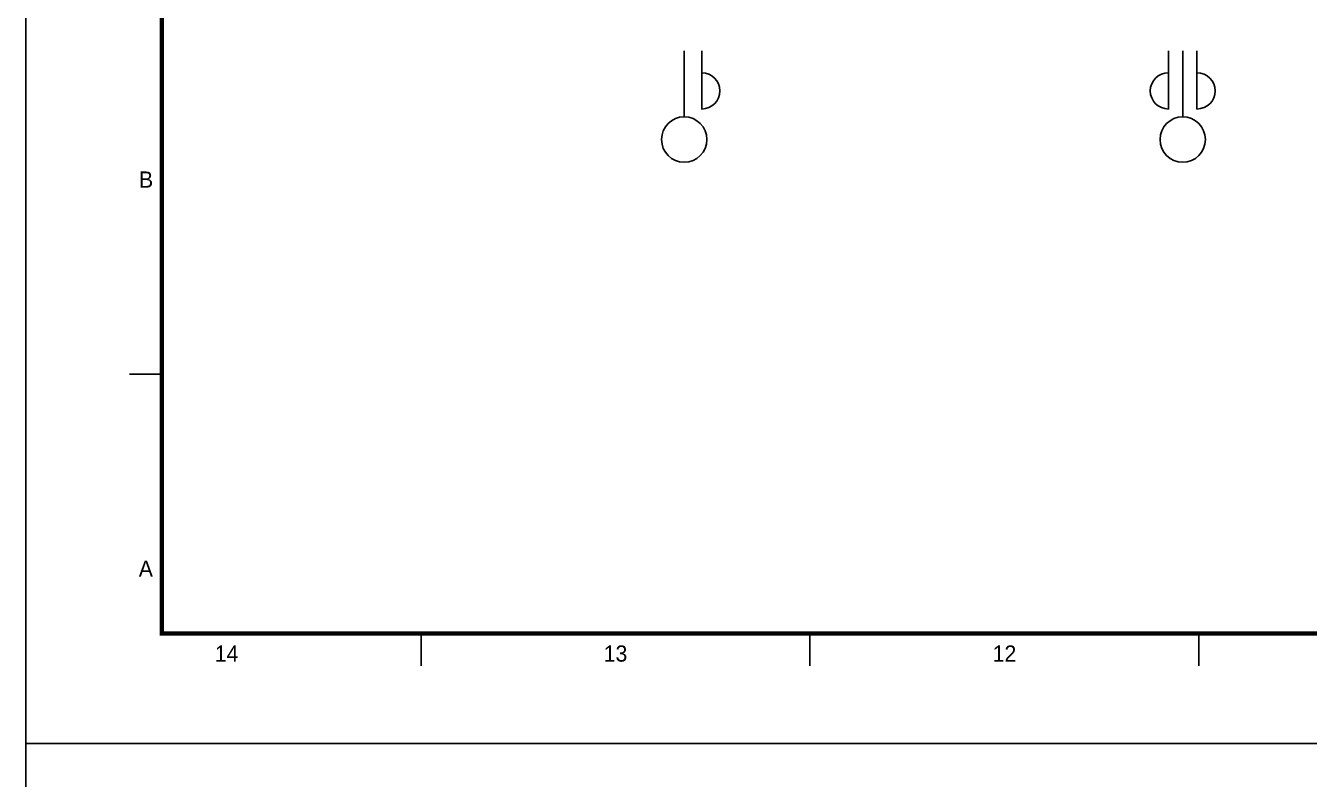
# Model space of a CAD drawing. Header units: millimetres. Extents: x -24416 to 92204, y -190080 to 23760.
# Drawn here: x 50154 to 60056, y -160655 to -154843 of the extents above; entities that cross this region are included whole.
import ezdxf
from ezdxf.enums import TextEntityAlignment as Align

# ---------------------------------------------------------------- set-up
doc = ezdxf.new("R2010")
doc.units = ezdxf.units.MM
doc.header["$LTSCALE"] = 50
doc.linetypes.add('AUDIT_D_220706163347-0', pattern=[0])
for name, color, linetype in [('A-치수', 7, 'AUDIT_D_220706163347-0'), ('AA-BORD-FORM', 7, 'Continuous'), ('AA-BORD-TEXT', 3, 'Continuous'), ('DIM', 7, 'AUDIT_D_220706163347-0')]:
    doc.layers.add(name, color=color, linetype=linetype)
doc.styles.add('HAUD01', font='Dotum.ttf')

# ---------------------------------------------------------------- blocks, each defined once
blk = doc.blocks.new('중심')
at = {"layer": 'DIM'}
blk.add_line((-350, 0), (0, 0), dxfattribs=at)
blk.add_circle((-470, 0), 120, dxfattribs=at)
blk = doc.blocks.new('DIM-1108')
at = {"layer": 'DIM'}
for points in [[(5214.9, -178965.8, -1), (5214.9, -179245.8), (5214.9, -178795.8)], [(8814.9, -178965.8, 1), (8814.9, -179245.8), (8814.9, -178795.8)], [(9034.9, -178965.8, -1), (9034.9, -179245.8), (9034.9, -178795.8)]]:
    blk.add_lwpolyline(points, format="xyb", dxfattribs=at)
at = {"layer": 'A-치수'}
for p, xscale, yscale, zscale, rotation in [((5079.9, -178795.8), -1.458333333333333, 1.458333333333333, 1.458333333333333, 270), ((8924.9, -178795.8), 1.458333333333342, 1.458333333333342, 1.458333333333342, 90)]:
    blk.add_blockref('중심', p, dxfattribs=dict(at, xscale=xscale, yscale=yscale, zscale=zscale, rotation=rotation))
blk = doc.blocks.new('XR-FORM 청주월명')
at = {"layer": 'AA-BORD-FORM', "color": 2}
for p, q in [((21, 57), (16, 57)), ((61, 17), (61, 12)), ((121, 17), (121, 12)), ((181, 17), (181, 12))]:
    blk.add_line(p, q, dxfattribs=at)
at = {"layer": 'AA-BORD-FORM', "color": 1}
blk.add_lwpolyline([(0, 0), (841, 0), (841, 594), (0, 594)], close=True, dxfattribs=at)
at = {"layer": 'AA-BORD-FORM', "color": 2, "const_width": 0.682}
blk.add_lwpolyline([(21, 17), (21, 577), (821, 577), (821, 17)], close=True, dxfattribs=at)
at = {"layer": 'AA-BORD-TEXT', "color": 7, "style": 'HAUD01'}
for s, p in [('B', (18.58, 87)), ('A', (18.54, 27)), ('14', (31, 13.9)), ('13', (91, 13.9)), ('12', (151, 13.9))]:
    blk.add_text(s, height=2.5, dxfattribs=at).set_placement(p, align=Align.MIDDLE_CENTER)

msp = doc.modelspace()

# ---------------------------------------------------------------- block references
msp.add_blockref('DIM-1108', (50153.9, 23760))
at = {"xscale": 50, "yscale": 50, "zscale": 50}
for p in [(50153.9, -160380), (50153.9, -190080)]:
    msp.add_blockref('XR-FORM 청주월명', p, dxfattribs=at)

doc.saveas('drawing.dxf')
